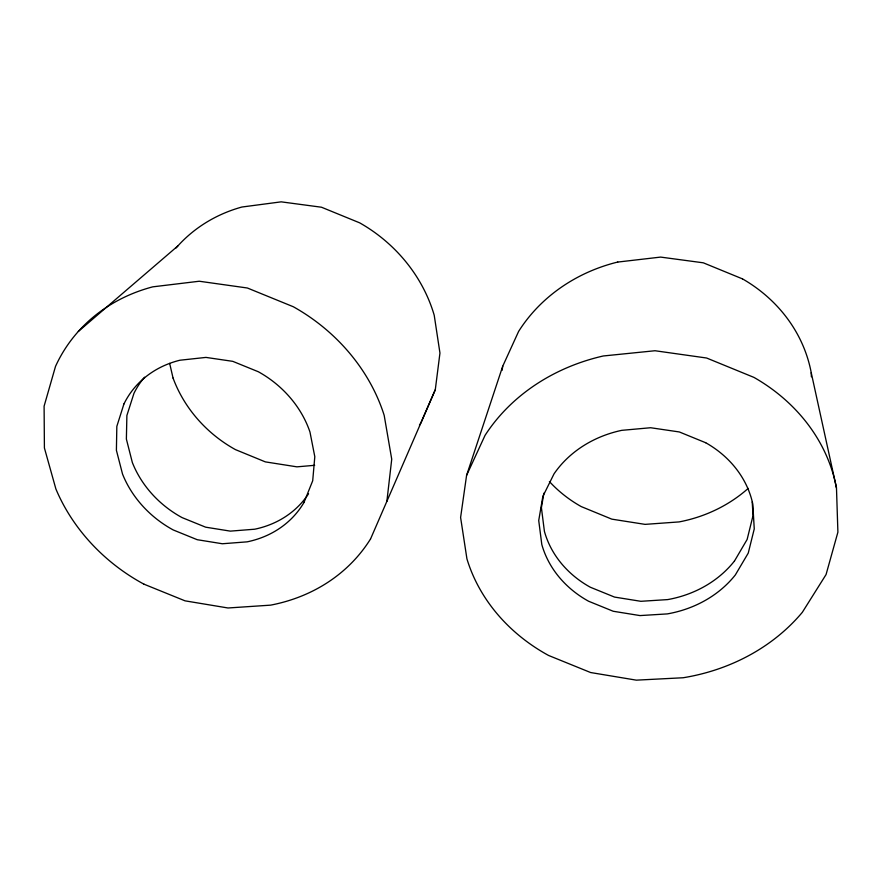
<?xml version="1.0" encoding="UTF-8"?>
<svg xmlns="http://www.w3.org/2000/svg" width="882" height="882" viewBox="0 0 882 882"><rect width="100%" height="100%" fill="white"/><g stroke="black" fill="none" stroke-linecap="round" stroke-linejoin="round"><path stroke-width="1.32" d="M386.878 501.351L391.729 459.202L384.199 415.422A175.044 149.609 33.4 0 0 293.32 306.749L247.39 288.006L199.244 281.237L152.74 286.848A190.126 162.001 32.7 0 0 55.511 366.394L44.1 406.183L44.409 447.968L55.897 488.992A174.074 147.779 33.3 0 0 144.075 584.237M370.528 539.012L435.289 389.734L439.953 353.054L434.22 315.271A146.82 131.186 35.7 0 0 359.658 222.837L321.478 207.226L281.182 201.846L241.9 207.027A159.576 142.234 34.9 0 0 176.069 247.974M617.742 262.042A164.592 149.422 1.6 0 0 518.616 331.412L502.729 366.217L466.578 475.398L460.602 517.48L466.931 558.857A179.983 157.283 6 0 0 548.549 655.447L590.631 672.536L636.352 680.154L683.142 677.751A197.458 173.423 5.7 0 0 802.344 612.295L826.059 574.568L837.9 532.166L836.478 487.955L811.231 372.711A151.373 137.923 1.1 0 0 742.457 278.855M502.123 370.297L502.729 366.217M543.885 493.159L541.405 507.679L544.403 531.328A101.011 88.652 5.6 0 0 590.334 587.236L614.534 597.081L640.85 601.303L667.663 599.595A110.57 97.307 5.4 0 0 734.463 561.018M123.954 403.901L116.832 426.381L116.402 450.305L122.532 474.064A99.479 84.496 33.2 0 0 173.269 529.972L197.226 539.707L222.363 543.753L247.125 541.846A108.927 92.698 33.6 0 0 303.948 502.531M303.959 502.542L312.702 480.756L314.808 456.711L309.979 432.059A99.798 85.091 33.3 0 0 258.36 371.763L232.771 361.344L205.958 357.408L179.895 360.231A108.618 92.445 32.9 0 0 123.965 403.901M435.289 389.734L420.923 422.82A160.27 142.774 36.4 0 1 419.446 425.135M466.578 475.398L485.034 435.388A197.105 172.001 5 0 1 603.299 355.975L655.006 350.738L706.603 358.015L753.945 377.397A181.372 158.992 4.7 0 1 836.456 487.955M734.474 561.029L747.131 539.464L753.03 515.595L752.225 501.968M78.333 331.456L177.866 245.946M617.742 262.064L660.618 257.092L703.307 262.814L742.446 278.866M314.676 465.31L296.936 466.843L265.35 461.881L235.461 449.622A125.266 111.308 35.5 0 1 173.07 378.091M144.086 584.226L185.044 600.84L228.019 607.985L270.565 605.151A191.074 162.773 34 0 0 370.506 539.001M705.688 442.731L679.338 431.96L650.64 427.737L621.755 430.339A112.51 98.222 5.3 0 0 554.028 473.855L542.838 496.434L538.726 520.523L541.802 544.492A102.896 89.898 5.9 0 0 588.592 601.237L613.222 611.259L640.012 615.581L667.299 613.905A112.631 98.674 5.7 0 0 735.334 574.943L748.245 553.102L754.253 528.913L752.787 504.008A103.348 90.449 5.1 0 0 705.688 442.72M169.653 363.384L173.059 378.091M811.231 372.711L811.385 376.79M748.201 488.396A141.197 128.827 2.3 0 1 679.096 521.912L645.084 524.371L611.81 519.145L581.238 506.588A128.904 117.196 2.7 0 1 549.398 481.517M308.557 493.755A106.987 91.519 33.8 0 1 254.722 529.211L230.345 531.129L205.627 527.171L182.078 517.602A97.715 83.426 33.4 0 1 132.344 462.51L126.38 439.082L126.887 415.488L133.965 393.306A106.689 91.276 33.1 0 1 144.538 377.209"/></g></svg>
